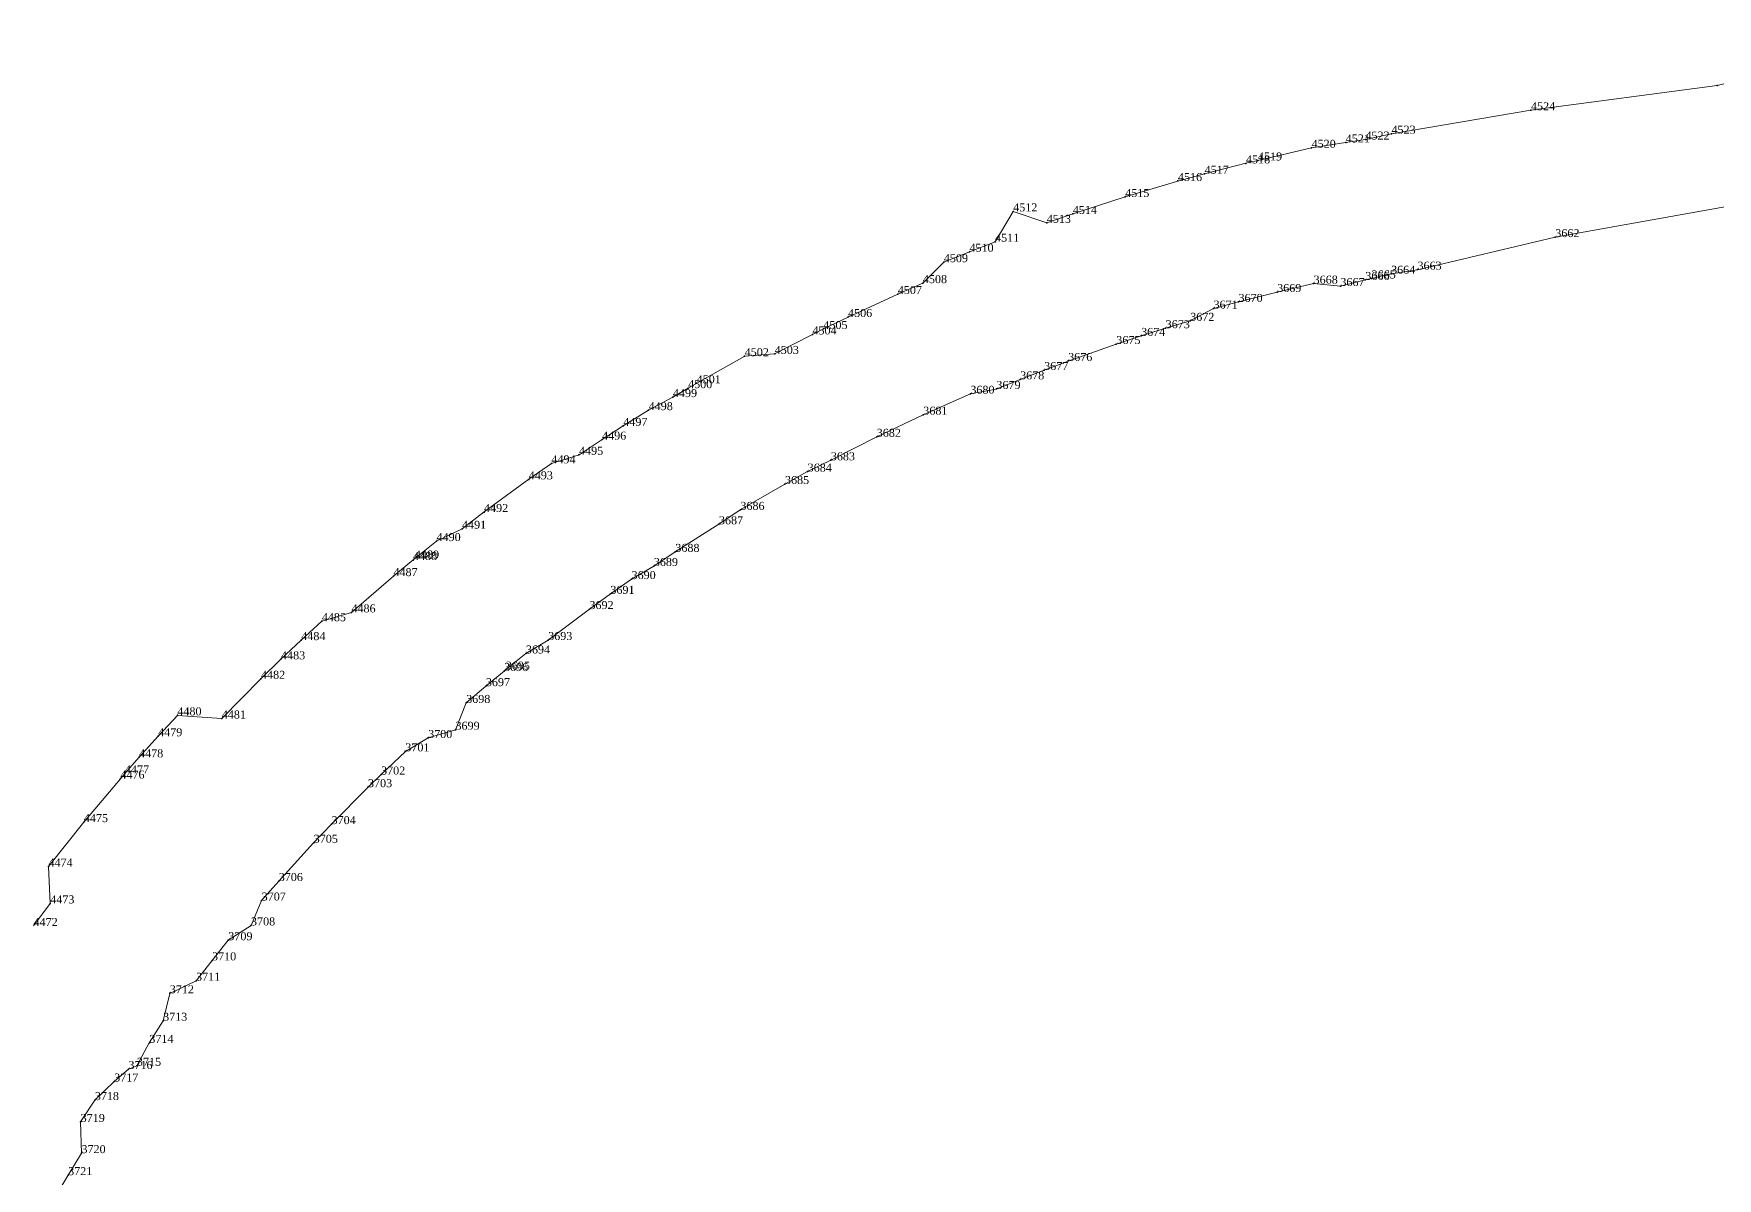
# Model space of a CAD drawing. Header units: metres. Extents: x 543554 to 549226, y 1840763 to 1844579.
# Drawn here: x 548576.5 to 548702.7, y 1841835.1 to 1841920.9 of the extents above; entities that cross this region are included whole.
import ezdxf

# ---------------------------------------------------------------- set-up
doc = ezdxf.new("R2010")
doc.units = ezdxf.units.M
doc.header["$MEASUREMENT"] = 0
for name, color, linetype, lineweight in [('Level 12', 7, 'Continuous', 0), ('Level 30', 7, 'Continuous', 0), ('Level 7', 7, 'Continuous', 0)]:
    doc.layers.add(name, color=color, linetype=linetype, lineweight=lineweight)
doc.styles.add('Style-Vntime', font='Vntime.shx')

# ---------------------------------------------------------------- blocks, each defined once
blk = doc.blocks.new('DDCT')
at = {"layer": 'Level 7', "color": 3, "linetype": 'Continuous', "lineweight": 30}
blk.add_point((0, 0), dxfattribs=at)
blk = doc.blocks.new('SHMIA_3661')
at = {"layer": 'Level 12', "color": 2, "linetype": 'Continuous', "lineweight": 0, "style": 'Style-Vntime'}
blk.add_text('3662', height=0.6, dxfattribs=at).set_placement((0, 0))
blk = doc.blocks.new('SHMIA_3662')
at = {"layer": 'Level 12', "color": 2, "linetype": 'Continuous', "lineweight": 0, "style": 'Style-Vntime'}
blk.add_text('3663', height=0.6, dxfattribs=at).set_placement((0, 0))
blk = doc.blocks.new('SHMIA_3663')
at = {"layer": 'Level 12', "color": 2, "linetype": 'Continuous', "lineweight": 0, "style": 'Style-Vntime'}
blk.add_text('3664', height=0.6, dxfattribs=at).set_placement((0, 0))
blk = doc.blocks.new('SHMIA_3664')
at = {"layer": 'Level 12', "color": 2, "linetype": 'Continuous', "lineweight": 0, "style": 'Style-Vntime'}
blk.add_text('3665', height=0.6, dxfattribs=at).set_placement((0, 0))
blk = doc.blocks.new('SHMIA_3665')
at = {"layer": 'Level 12', "color": 2, "linetype": 'Continuous', "lineweight": 0, "style": 'Style-Vntime'}
blk.add_text('3666', height=0.6, dxfattribs=at).set_placement((0, 0))
blk = doc.blocks.new('SHMIA_3666')
at = {"layer": 'Level 12', "color": 2, "linetype": 'Continuous', "lineweight": 0, "style": 'Style-Vntime'}
blk.add_text('3667', height=0.6, dxfattribs=at).set_placement((0, 0))
blk = doc.blocks.new('SHMIA_3667')
at = {"layer": 'Level 12', "color": 2, "linetype": 'Continuous', "lineweight": 0, "style": 'Style-Vntime'}
blk.add_text('3668', height=0.6, dxfattribs=at).set_placement((0, 0))
blk = doc.blocks.new('SHMIA_3668')
at = {"layer": 'Level 12', "color": 2, "linetype": 'Continuous', "lineweight": 0, "style": 'Style-Vntime'}
blk.add_text('3669', height=0.6, dxfattribs=at).set_placement((0, 0))
blk = doc.blocks.new('SHMIA_3669')
at = {"layer": 'Level 12', "color": 2, "linetype": 'Continuous', "lineweight": 0, "style": 'Style-Vntime'}
blk.add_text('3670', height=0.6, dxfattribs=at).set_placement((0, 0))
blk = doc.blocks.new('SHMIA_3670')
at = {"layer": 'Level 12', "color": 2, "linetype": 'Continuous', "lineweight": 0, "style": 'Style-Vntime'}
blk.add_text('3671', height=0.6, dxfattribs=at).set_placement((0, 0))
blk = doc.blocks.new('SHMIA_3671')
at = {"layer": 'Level 12', "color": 2, "linetype": 'Continuous', "lineweight": 0, "style": 'Style-Vntime'}
blk.add_text('3672', height=0.6, dxfattribs=at).set_placement((0, 0))
blk = doc.blocks.new('SHMIA_3672')
at = {"layer": 'Level 12', "color": 2, "linetype": 'Continuous', "lineweight": 0, "style": 'Style-Vntime'}
blk.add_text('3673', height=0.6, dxfattribs=at).set_placement((0, 0))
blk = doc.blocks.new('SHMIA_3673')
at = {"layer": 'Level 12', "color": 2, "linetype": 'Continuous', "lineweight": 0, "style": 'Style-Vntime'}
blk.add_text('3674', height=0.6, dxfattribs=at).set_placement((0, 0))
blk = doc.blocks.new('SHMIA_3674')
at = {"layer": 'Level 12', "color": 2, "linetype": 'Continuous', "lineweight": 0, "style": 'Style-Vntime'}
blk.add_text('3675', height=0.6, dxfattribs=at).set_placement((0, 0))
blk = doc.blocks.new('SHMIA_3675')
at = {"layer": 'Level 12', "color": 2, "linetype": 'Continuous', "lineweight": 0, "style": 'Style-Vntime'}
blk.add_text('3676', height=0.6, dxfattribs=at).set_placement((0, 0))
blk = doc.blocks.new('SHMIA_3676')
at = {"layer": 'Level 12', "color": 2, "linetype": 'Continuous', "lineweight": 0, "style": 'Style-Vntime'}
blk.add_text('3677', height=0.6, dxfattribs=at).set_placement((0, 0))
blk = doc.blocks.new('SHMIA_3677')
at = {"layer": 'Level 12', "color": 2, "linetype": 'Continuous', "lineweight": 0, "style": 'Style-Vntime'}
blk.add_text('3678', height=0.6, dxfattribs=at).set_placement((0, 0))
blk = doc.blocks.new('SHMIA_3678')
at = {"layer": 'Level 12', "color": 2, "linetype": 'Continuous', "lineweight": 0, "style": 'Style-Vntime'}
blk.add_text('3679', height=0.6, dxfattribs=at).set_placement((0, 0))
blk = doc.blocks.new('SHMIA_3679')
at = {"layer": 'Level 12', "color": 2, "linetype": 'Continuous', "lineweight": 0, "style": 'Style-Vntime'}
blk.add_text('3680', height=0.6, dxfattribs=at).set_placement((0, 0))
blk = doc.blocks.new('SHMIA_3680')
at = {"layer": 'Level 12', "color": 2, "linetype": 'Continuous', "lineweight": 0, "style": 'Style-Vntime'}
blk.add_text('3681', height=0.6, dxfattribs=at).set_placement((0, 0))
blk = doc.blocks.new('SHMIA_3681')
at = {"layer": 'Level 12', "color": 2, "linetype": 'Continuous', "lineweight": 0, "style": 'Style-Vntime'}
blk.add_text('3682', height=0.6, dxfattribs=at).set_placement((0, 0))
blk = doc.blocks.new('SHMIA_3682')
at = {"layer": 'Level 12', "color": 2, "linetype": 'Continuous', "lineweight": 0, "style": 'Style-Vntime'}
blk.add_text('3683', height=0.6, dxfattribs=at).set_placement((0, 0))
blk = doc.blocks.new('SHMIA_3683')
at = {"layer": 'Level 12', "color": 2, "linetype": 'Continuous', "lineweight": 0, "style": 'Style-Vntime'}
blk.add_text('3684', height=0.6, dxfattribs=at).set_placement((0, 0))
blk = doc.blocks.new('SHMIA_3684')
at = {"layer": 'Level 12', "color": 2, "linetype": 'Continuous', "lineweight": 0, "style": 'Style-Vntime'}
blk.add_text('3685', height=0.6, dxfattribs=at).set_placement((0, 0))
blk = doc.blocks.new('SHMIA_3685')
at = {"layer": 'Level 12', "color": 2, "linetype": 'Continuous', "lineweight": 0, "style": 'Style-Vntime'}
blk.add_text('3686', height=0.6, dxfattribs=at).set_placement((0, 0))
blk = doc.blocks.new('SHMIA_3686')
at = {"layer": 'Level 12', "color": 2, "linetype": 'Continuous', "lineweight": 0, "style": 'Style-Vntime'}
blk.add_text('3687', height=0.6, dxfattribs=at).set_placement((0, 0))
blk = doc.blocks.new('SHMIA_3687')
at = {"layer": 'Level 12', "color": 2, "linetype": 'Continuous', "lineweight": 0, "style": 'Style-Vntime'}
blk.add_text('3688', height=0.6, dxfattribs=at).set_placement((0, 0))
blk = doc.blocks.new('SHMIA_3688')
at = {"layer": 'Level 12', "color": 2, "linetype": 'Continuous', "lineweight": 0, "style": 'Style-Vntime'}
blk.add_text('3689', height=0.6, dxfattribs=at).set_placement((0, 0))
blk = doc.blocks.new('SHMIA_3689')
at = {"layer": 'Level 12', "color": 2, "linetype": 'Continuous', "lineweight": 0, "style": 'Style-Vntime'}
blk.add_text('3690', height=0.6, dxfattribs=at).set_placement((0, 0))
blk = doc.blocks.new('SHMIA_3690')
at = {"layer": 'Level 12', "color": 2, "linetype": 'Continuous', "lineweight": 0, "style": 'Style-Vntime'}
blk.add_text('3691', height=0.6, dxfattribs=at).set_placement((0, 0))
blk = doc.blocks.new('SHMIA_3691')
at = {"layer": 'Level 12', "color": 2, "linetype": 'Continuous', "lineweight": 0, "style": 'Style-Vntime'}
blk.add_text('3692', height=0.6, dxfattribs=at).set_placement((0, 0))
blk = doc.blocks.new('SHMIA_3692')
at = {"layer": 'Level 12', "color": 2, "linetype": 'Continuous', "lineweight": 0, "style": 'Style-Vntime'}
blk.add_text('3693', height=0.6, dxfattribs=at).set_placement((0, 0))
blk = doc.blocks.new('SHMIA_3693')
at = {"layer": 'Level 12', "color": 2, "linetype": 'Continuous', "lineweight": 0, "style": 'Style-Vntime'}
blk.add_text('3694', height=0.6, dxfattribs=at).set_placement((0, 0))
blk = doc.blocks.new('SHMIA_3694')
at = {"layer": 'Level 12', "color": 2, "linetype": 'Continuous', "lineweight": 0, "style": 'Style-Vntime'}
blk.add_text('3695', height=0.6, dxfattribs=at).set_placement((0, 0))
blk = doc.blocks.new('SHMIA_3695')
at = {"layer": 'Level 12', "color": 2, "linetype": 'Continuous', "lineweight": 0, "style": 'Style-Vntime'}
blk.add_text('3696', height=0.6, dxfattribs=at).set_placement((0, 0))
blk = doc.blocks.new('SHMIA_3696')
at = {"layer": 'Level 12', "color": 2, "linetype": 'Continuous', "lineweight": 0, "style": 'Style-Vntime'}
blk.add_text('3697', height=0.6, dxfattribs=at).set_placement((0, 0))
blk = doc.blocks.new('SHMIA_3697')
at = {"layer": 'Level 12', "color": 2, "linetype": 'Continuous', "lineweight": 0, "style": 'Style-Vntime'}
blk.add_text('3698', height=0.6, dxfattribs=at).set_placement((0, 0))
blk = doc.blocks.new('SHMIA_3698')
at = {"layer": 'Level 12', "color": 2, "linetype": 'Continuous', "lineweight": 0, "style": 'Style-Vntime'}
blk.add_text('3699', height=0.6, dxfattribs=at).set_placement((0, 0))
blk = doc.blocks.new('SHMIA_3699')
at = {"layer": 'Level 12', "color": 2, "linetype": 'Continuous', "lineweight": 0, "style": 'Style-Vntime'}
blk.add_text('3700', height=0.6, dxfattribs=at).set_placement((0, 0))
blk = doc.blocks.new('SHMIA_3700')
at = {"layer": 'Level 12', "color": 2, "linetype": 'Continuous', "lineweight": 0, "style": 'Style-Vntime'}
blk.add_text('3701', height=0.6, dxfattribs=at).set_placement((0, 0))
blk = doc.blocks.new('SHMIA_3701')
at = {"layer": 'Level 12', "color": 2, "linetype": 'Continuous', "lineweight": 0, "style": 'Style-Vntime'}
blk.add_text('3702', height=0.6, dxfattribs=at).set_placement((0, 0))
blk = doc.blocks.new('SHMIA_3702')
at = {"layer": 'Level 12', "color": 2, "linetype": 'Continuous', "lineweight": 0, "style": 'Style-Vntime'}
blk.add_text('3703', height=0.6, dxfattribs=at).set_placement((0, 0))
blk = doc.blocks.new('SHMIA_3703')
at = {"layer": 'Level 12', "color": 2, "linetype": 'Continuous', "lineweight": 0, "style": 'Style-Vntime'}
blk.add_text('3704', height=0.6, dxfattribs=at).set_placement((0, 0))
blk = doc.blocks.new('SHMIA_3704')
at = {"layer": 'Level 12', "color": 2, "linetype": 'Continuous', "lineweight": 0, "style": 'Style-Vntime'}
blk.add_text('3705', height=0.6, dxfattribs=at).set_placement((0, 0))
blk = doc.blocks.new('SHMIA_3705')
at = {"layer": 'Level 12', "color": 2, "linetype": 'Continuous', "lineweight": 0, "style": 'Style-Vntime'}
blk.add_text('3706', height=0.6, dxfattribs=at).set_placement((0, 0))
blk = doc.blocks.new('SHMIA_3706')
at = {"layer": 'Level 12', "color": 2, "linetype": 'Continuous', "lineweight": 0, "style": 'Style-Vntime'}
blk.add_text('3707', height=0.6, dxfattribs=at).set_placement((0, 0))
blk = doc.blocks.new('SHMIA_3707')
at = {"layer": 'Level 12', "color": 2, "linetype": 'Continuous', "lineweight": 0, "style": 'Style-Vntime'}
blk.add_text('3708', height=0.6, dxfattribs=at).set_placement((0, 0))
blk = doc.blocks.new('SHMIA_3708')
at = {"layer": 'Level 12', "color": 2, "linetype": 'Continuous', "lineweight": 0, "style": 'Style-Vntime'}
blk.add_text('3709', height=0.6, dxfattribs=at).set_placement((0, 0))
blk = doc.blocks.new('SHMIA_3709')
at = {"layer": 'Level 12', "color": 2, "linetype": 'Continuous', "lineweight": 0, "style": 'Style-Vntime'}
blk.add_text('3710', height=0.6, dxfattribs=at).set_placement((0, 0))
blk = doc.blocks.new('SHMIA_3710')
at = {"layer": 'Level 12', "color": 2, "linetype": 'Continuous', "lineweight": 0, "style": 'Style-Vntime'}
blk.add_text('3711', height=0.6, dxfattribs=at).set_placement((0, 0))
blk = doc.blocks.new('SHMIA_3711')
at = {"layer": 'Level 12', "color": 2, "linetype": 'Continuous', "lineweight": 0, "style": 'Style-Vntime'}
blk.add_text('3712', height=0.6, dxfattribs=at).set_placement((0, 0))
blk = doc.blocks.new('SHMIA_3712')
at = {"layer": 'Level 12', "color": 2, "linetype": 'Continuous', "lineweight": 0, "style": 'Style-Vntime'}
blk.add_text('3713', height=0.6, dxfattribs=at).set_placement((0, 0))
blk = doc.blocks.new('SHMIA_3713')
at = {"layer": 'Level 12', "color": 2, "linetype": 'Continuous', "lineweight": 0, "style": 'Style-Vntime'}
blk.add_text('3714', height=0.6, dxfattribs=at).set_placement((0, 0))
blk = doc.blocks.new('SHMIA_3714')
at = {"layer": 'Level 12', "color": 2, "linetype": 'Continuous', "lineweight": 0, "style": 'Style-Vntime'}
blk.add_text('3715', height=0.6, dxfattribs=at).set_placement((0, 0))
blk = doc.blocks.new('SHMIA_3715')
at = {"layer": 'Level 12', "color": 2, "linetype": 'Continuous', "lineweight": 0, "style": 'Style-Vntime'}
blk.add_text('3716', height=0.6, dxfattribs=at).set_placement((0, 0))
blk = doc.blocks.new('SHMIA_3716')
at = {"layer": 'Level 12', "color": 2, "linetype": 'Continuous', "lineweight": 0, "style": 'Style-Vntime'}
blk.add_text('3717', height=0.6, dxfattribs=at).set_placement((0, 0))
blk = doc.blocks.new('SHMIA_3717')
at = {"layer": 'Level 12', "color": 2, "linetype": 'Continuous', "lineweight": 0, "style": 'Style-Vntime'}
blk.add_text('3718', height=0.6, dxfattribs=at).set_placement((0, 0))
blk = doc.blocks.new('SHMIA_3718')
at = {"layer": 'Level 12', "color": 2, "linetype": 'Continuous', "lineweight": 0, "style": 'Style-Vntime'}
blk.add_text('3719', height=0.6, dxfattribs=at).set_placement((0, 0))
blk = doc.blocks.new('SHMIA_3719')
at = {"layer": 'Level 12', "color": 2, "linetype": 'Continuous', "lineweight": 0, "style": 'Style-Vntime'}
blk.add_text('3720', height=0.6, dxfattribs=at).set_placement((0, 0))
blk = doc.blocks.new('SHMIA_3720')
at = {"layer": 'Level 12', "color": 2, "linetype": 'Continuous', "lineweight": 0, "style": 'Style-Vntime'}
blk.add_text('3721', height=0.6, dxfattribs=at).set_placement((0, 0))
blk = doc.blocks.new('SHMIA_4471')
at = {"layer": 'Level 12', "color": 2, "linetype": 'Continuous', "lineweight": 0, "style": 'Style-Vntime'}
blk.add_text('4472', height=0.6, dxfattribs=at).set_placement((0, 0))
blk = doc.blocks.new('SHMIA_4472')
at = {"layer": 'Level 12', "color": 2, "linetype": 'Continuous', "lineweight": 0, "style": 'Style-Vntime'}
blk.add_text('4473', height=0.6, dxfattribs=at).set_placement((0, 0))
blk = doc.blocks.new('SHMIA_4473')
at = {"layer": 'Level 12', "color": 2, "linetype": 'Continuous', "lineweight": 0, "style": 'Style-Vntime'}
blk.add_text('4474', height=0.6, dxfattribs=at).set_placement((0, 0))
blk = doc.blocks.new('SHMIA_4474')
at = {"layer": 'Level 12', "color": 2, "linetype": 'Continuous', "lineweight": 0, "style": 'Style-Vntime'}
blk.add_text('4475', height=0.6, dxfattribs=at).set_placement((0, 0))
blk = doc.blocks.new('SHMIA_4475')
at = {"layer": 'Level 12', "color": 2, "linetype": 'Continuous', "lineweight": 0, "style": 'Style-Vntime'}
blk.add_text('4476', height=0.6, dxfattribs=at).set_placement((0, 0))
blk = doc.blocks.new('SHMIA_4476')
at = {"layer": 'Level 12', "color": 2, "linetype": 'Continuous', "lineweight": 0, "style": 'Style-Vntime'}
blk.add_text('4477', height=0.6, dxfattribs=at).set_placement((0, 0))
blk = doc.blocks.new('SHMIA_4477')
at = {"layer": 'Level 12', "color": 2, "linetype": 'Continuous', "lineweight": 0, "style": 'Style-Vntime'}
blk.add_text('4478', height=0.6, dxfattribs=at).set_placement((0, 0))
blk = doc.blocks.new('SHMIA_4478')
at = {"layer": 'Level 12', "color": 2, "linetype": 'Continuous', "lineweight": 0, "style": 'Style-Vntime'}
blk.add_text('4479', height=0.6, dxfattribs=at).set_placement((0, 0))
blk = doc.blocks.new('SHMIA_4479')
at = {"layer": 'Level 12', "color": 2, "linetype": 'Continuous', "lineweight": 0, "style": 'Style-Vntime'}
blk.add_text('4480', height=0.6, dxfattribs=at).set_placement((0, 0))
blk = doc.blocks.new('SHMIA_4480')
at = {"layer": 'Level 12', "color": 2, "linetype": 'Continuous', "lineweight": 0, "style": 'Style-Vntime'}
blk.add_text('4481', height=0.6, dxfattribs=at).set_placement((0, 0))
blk = doc.blocks.new('SHMIA_4481')
at = {"layer": 'Level 12', "color": 2, "linetype": 'Continuous', "lineweight": 0, "style": 'Style-Vntime'}
blk.add_text('4482', height=0.6, dxfattribs=at).set_placement((0, 0))
blk = doc.blocks.new('SHMIA_4482')
at = {"layer": 'Level 12', "color": 2, "linetype": 'Continuous', "lineweight": 0, "style": 'Style-Vntime'}
blk.add_text('4483', height=0.6, dxfattribs=at).set_placement((0, 0))
blk = doc.blocks.new('SHMIA_4483')
at = {"layer": 'Level 12', "color": 2, "linetype": 'Continuous', "lineweight": 0, "style": 'Style-Vntime'}
blk.add_text('4484', height=0.6, dxfattribs=at).set_placement((0, 0))
blk = doc.blocks.new('SHMIA_4484')
at = {"layer": 'Level 12', "color": 2, "linetype": 'Continuous', "lineweight": 0, "style": 'Style-Vntime'}
blk.add_text('4485', height=0.6, dxfattribs=at).set_placement((0, 0))
blk = doc.blocks.new('SHMIA_4485')
at = {"layer": 'Level 12', "color": 2, "linetype": 'Continuous', "lineweight": 0, "style": 'Style-Vntime'}
blk.add_text('4486', height=0.6, dxfattribs=at).set_placement((0, 0))
blk = doc.blocks.new('SHMIA_4486')
at = {"layer": 'Level 12', "color": 2, "linetype": 'Continuous', "lineweight": 0, "style": 'Style-Vntime'}
blk.add_text('4487', height=0.6, dxfattribs=at).set_placement((0, 0))
blk = doc.blocks.new('SHMIA_4487')
at = {"layer": 'Level 12', "color": 2, "linetype": 'Continuous', "lineweight": 0, "style": 'Style-Vntime'}
blk.add_text('4488', height=0.6, dxfattribs=at).set_placement((0, 0))
blk = doc.blocks.new('SHMIA_4488')
at = {"layer": 'Level 12', "color": 2, "linetype": 'Continuous', "lineweight": 0, "style": 'Style-Vntime'}
blk.add_text('4489', height=0.6, dxfattribs=at).set_placement((0, 0))
blk = doc.blocks.new('SHMIA_4489')
at = {"layer": 'Level 12', "color": 2, "linetype": 'Continuous', "lineweight": 0, "style": 'Style-Vntime'}
blk.add_text('4490', height=0.6, dxfattribs=at).set_placement((0, 0))
blk = doc.blocks.new('SHMIA_4490')
at = {"layer": 'Level 12', "color": 2, "linetype": 'Continuous', "lineweight": 0, "style": 'Style-Vntime'}
blk.add_text('4491', height=0.6, dxfattribs=at).set_placement((0, 0))
blk = doc.blocks.new('SHMIA_4491')
at = {"layer": 'Level 12', "color": 2, "linetype": 'Continuous', "lineweight": 0, "style": 'Style-Vntime'}
blk.add_text('4492', height=0.6, dxfattribs=at).set_placement((0, 0))
blk = doc.blocks.new('SHMIA_4492')
at = {"layer": 'Level 12', "color": 2, "linetype": 'Continuous', "lineweight": 0, "style": 'Style-Vntime'}
blk.add_text('4493', height=0.6, dxfattribs=at).set_placement((0, 0))
blk = doc.blocks.new('SHMIA_4493')
at = {"layer": 'Level 12', "color": 2, "linetype": 'Continuous', "lineweight": 0, "style": 'Style-Vntime'}
blk.add_text('4494', height=0.6, dxfattribs=at).set_placement((0, 0))
blk = doc.blocks.new('SHMIA_4494')
at = {"layer": 'Level 12', "color": 2, "linetype": 'Continuous', "lineweight": 0, "style": 'Style-Vntime'}
blk.add_text('4495', height=0.6, dxfattribs=at).set_placement((0, 0))
blk = doc.blocks.new('SHMIA_4495')
at = {"layer": 'Level 12', "color": 2, "linetype": 'Continuous', "lineweight": 0, "style": 'Style-Vntime'}
blk.add_text('4496', height=0.6, dxfattribs=at).set_placement((0, 0))
blk = doc.blocks.new('SHMIA_4496')
at = {"layer": 'Level 12', "color": 2, "linetype": 'Continuous', "lineweight": 0, "style": 'Style-Vntime'}
blk.add_text('4497', height=0.6, dxfattribs=at).set_placement((0, 0))
blk = doc.blocks.new('SHMIA_4497')
at = {"layer": 'Level 12', "color": 2, "linetype": 'Continuous', "lineweight": 0, "style": 'Style-Vntime'}
blk.add_text('4498', height=0.6, dxfattribs=at).set_placement((0, 0))
blk = doc.blocks.new('SHMIA_4498')
at = {"layer": 'Level 12', "color": 2, "linetype": 'Continuous', "lineweight": 0, "style": 'Style-Vntime'}
blk.add_text('4499', height=0.6, dxfattribs=at).set_placement((0, 0))
blk = doc.blocks.new('SHMIA_4499')
at = {"layer": 'Level 12', "color": 2, "linetype": 'Continuous', "lineweight": 0, "style": 'Style-Vntime'}
blk.add_text('4500', height=0.6, dxfattribs=at).set_placement((0, 0))
blk = doc.blocks.new('SHMIA_4500')
at = {"layer": 'Level 12', "color": 2, "linetype": 'Continuous', "lineweight": 0, "style": 'Style-Vntime'}
blk.add_text('4501', height=0.6, dxfattribs=at).set_placement((0, 0))
blk = doc.blocks.new('SHMIA_4501')
at = {"layer": 'Level 12', "color": 2, "linetype": 'Continuous', "lineweight": 0, "style": 'Style-Vntime'}
blk.add_text('4502', height=0.6, dxfattribs=at).set_placement((0, 0))
blk = doc.blocks.new('SHMIA_4502')
at = {"layer": 'Level 12', "color": 2, "linetype": 'Continuous', "lineweight": 0, "style": 'Style-Vntime'}
blk.add_text('4503', height=0.6, dxfattribs=at).set_placement((0, 0))
blk = doc.blocks.new('SHMIA_4503')
at = {"layer": 'Level 12', "color": 2, "linetype": 'Continuous', "lineweight": 0, "style": 'Style-Vntime'}
blk.add_text('4504', height=0.6, dxfattribs=at).set_placement((0, 0))
blk = doc.blocks.new('SHMIA_4504')
at = {"layer": 'Level 12', "color": 2, "linetype": 'Continuous', "lineweight": 0, "style": 'Style-Vntime'}
blk.add_text('4505', height=0.6, dxfattribs=at).set_placement((0, 0))
blk = doc.blocks.new('SHMIA_4505')
at = {"layer": 'Level 12', "color": 2, "linetype": 'Continuous', "lineweight": 0, "style": 'Style-Vntime'}
blk.add_text('4506', height=0.6, dxfattribs=at).set_placement((0, 0))
blk = doc.blocks.new('SHMIA_4506')
at = {"layer": 'Level 12', "color": 2, "linetype": 'Continuous', "lineweight": 0, "style": 'Style-Vntime'}
blk.add_text('4507', height=0.6, dxfattribs=at).set_placement((0, 0))
blk = doc.blocks.new('SHMIA_4507')
at = {"layer": 'Level 12', "color": 2, "linetype": 'Continuous', "lineweight": 0, "style": 'Style-Vntime'}
blk.add_text('4508', height=0.6, dxfattribs=at).set_placement((0, 0))
blk = doc.blocks.new('SHMIA_4508')
at = {"layer": 'Level 12', "color": 2, "linetype": 'Continuous', "lineweight": 0, "style": 'Style-Vntime'}
blk.add_text('4509', height=0.6, dxfattribs=at).set_placement((0, 0))
blk = doc.blocks.new('SHMIA_4509')
at = {"layer": 'Level 12', "color": 2, "linetype": 'Continuous', "lineweight": 0, "style": 'Style-Vntime'}
blk.add_text('4510', height=0.6, dxfattribs=at).set_placement((0, 0))
blk = doc.blocks.new('SHMIA_4510')
at = {"layer": 'Level 12', "color": 2, "linetype": 'Continuous', "lineweight": 0, "style": 'Style-Vntime'}
blk.add_text('4511', height=0.6, dxfattribs=at).set_placement((0, 0))
blk = doc.blocks.new('SHMIA_4511')
at = {"layer": 'Level 12', "color": 2, "linetype": 'Continuous', "lineweight": 0, "style": 'Style-Vntime'}
blk.add_text('4512', height=0.6, dxfattribs=at).set_placement((0, 0))
blk = doc.blocks.new('SHMIA_4512')
at = {"layer": 'Level 12', "color": 2, "linetype": 'Continuous', "lineweight": 0, "style": 'Style-Vntime'}
blk.add_text('4513', height=0.6, dxfattribs=at).set_placement((0, 0))
blk = doc.blocks.new('SHMIA_4513')
at = {"layer": 'Level 12', "color": 2, "linetype": 'Continuous', "lineweight": 0, "style": 'Style-Vntime'}
blk.add_text('4514', height=0.6, dxfattribs=at).set_placement((0, 0))
blk = doc.blocks.new('SHMIA_4514')
at = {"layer": 'Level 12', "color": 2, "linetype": 'Continuous', "lineweight": 0, "style": 'Style-Vntime'}
blk.add_text('4515', height=0.6, dxfattribs=at).set_placement((0, 0))
blk = doc.blocks.new('SHMIA_4515')
at = {"layer": 'Level 12', "color": 2, "linetype": 'Continuous', "lineweight": 0, "style": 'Style-Vntime'}
blk.add_text('4516', height=0.6, dxfattribs=at).set_placement((0, 0))
blk = doc.blocks.new('SHMIA_4516')
at = {"layer": 'Level 12', "color": 2, "linetype": 'Continuous', "lineweight": 0, "style": 'Style-Vntime'}
blk.add_text('4517', height=0.6, dxfattribs=at).set_placement((0, 0))
blk = doc.blocks.new('SHMIA_4517')
at = {"layer": 'Level 12', "color": 2, "linetype": 'Continuous', "lineweight": 0, "style": 'Style-Vntime'}
blk.add_text('4518', height=0.6, dxfattribs=at).set_placement((0, 0))
blk = doc.blocks.new('SHMIA_4518')
at = {"layer": 'Level 12', "color": 2, "linetype": 'Continuous', "lineweight": 0, "style": 'Style-Vntime'}
blk.add_text('4519', height=0.6, dxfattribs=at).set_placement((0, 0))
blk = doc.blocks.new('SHMIA_4519')
at = {"layer": 'Level 12', "color": 2, "linetype": 'Continuous', "lineweight": 0, "style": 'Style-Vntime'}
blk.add_text('4520', height=0.6, dxfattribs=at).set_placement((0, 0))
blk = doc.blocks.new('SHMIA_4520')
at = {"layer": 'Level 12', "color": 2, "linetype": 'Continuous', "lineweight": 0, "style": 'Style-Vntime'}
blk.add_text('4521', height=0.6, dxfattribs=at).set_placement((0, 0))
blk = doc.blocks.new('SHMIA_4521')
at = {"layer": 'Level 12', "color": 2, "linetype": 'Continuous', "lineweight": 0, "style": 'Style-Vntime'}
blk.add_text('4522', height=0.6, dxfattribs=at).set_placement((0, 0))
blk = doc.blocks.new('SHMIA_4522')
at = {"layer": 'Level 12', "color": 2, "linetype": 'Continuous', "lineweight": 0, "style": 'Style-Vntime'}
blk.add_text('4523', height=0.6, dxfattribs=at).set_placement((0, 0))
blk = doc.blocks.new('SHMIA_4523')
at = {"layer": 'Level 12', "color": 2, "linetype": 'Continuous', "lineweight": 0, "style": 'Style-Vntime'}
blk.add_text('4524', height=0.6, dxfattribs=at).set_placement((0, 0))

msp = doc.modelspace()

# ---------------------------------------------------------------- linework, layer by layer
at = {"layer": 'Level 30', "color": 2, "linetype": 'Continuous', "lineweight": 0, "flags": 128}
for points in [[(548576.4482, 1841854.0007), (548577.7038, 1841855.6908), (548577.5706, 1841858.4569), (548580.2226, 1841861.7887), (548582.9625, 1841865.0487), (548583.3045, 1841865.4434), (548584.3648, 1841866.6509), (548585.7884, 1841868.2344), (548587.2329, 1841869.7987), (548590.5553, 1841869.5586), (548593.4987, 1841872.5403), (548594.9999, 1841874.0014), (548596.5205, 1841875.4424), (548598.0602, 1841876.863), (548600.281, 1841877.5157), (548603.4331, 1841880.2353), (548604.9008, 1841881.4526), (548605.0361, 1841881.5633), (548606.6566, 1841882.8698), (548608.5739, 1841883.7934), (548610.2238, 1841885.0525), (548613.5734, 1841887.5043), (548615.2724, 1841888.6964), (548617.3421, 1841889.3377), (548619.0652, 1841890.4794), (548620.6569, 1841891.5051), (548622.5563, 1841892.6935), (548624.3826, 1841893.6668), (548625.5216, 1841894.3407), (548626.1628, 1841894.7143), (548629.7643, 1841896.7376), (548632.0059, 1841896.9146), (548634.8384, 1841898.3707), (548635.664, 1841898.7813), (548637.5114, 1841899.6779), (548641.2412, 1841901.3969), (548643.123, 1841902.2189), (548644.6947, 1841903.7923), (548646.608, 1841904.5681), (548648.5316, 1841905.3182), (548649.8941, 1841907.5978), (548652.4079, 1841906.7413), (548654.3599, 1841907.414), (548658.29, 1841908.681), (548662.2429, 1841909.877), (548664.2359, 1841910.4183), (548667.3395, 1841911.2048), (548668.2425, 1841911.4209), (548672.2635, 1841912.3694), (548674.816, 1841912.7692), (548676.3015, 1841912.9872), (548678.254, 1841913.4252), (548688.7091, 1841915.1941), (548702.6662, 1841917.0432), (548717.9668, 1841920.932)], [(548704.3645, 1841908.1419), (548690.5261, 1841905.6706), (548680.1996, 1841903.2272), (548678.223, 1841902.9156), (548676.7616, 1841902.5713), (548676.2929, 1841902.4592), (548674.4225, 1841901.9955), (548672.4093, 1841902.1834), (548669.6803, 1841901.5496), (548666.7757, 1841900.8136), (548664.9106, 1841900.307), (548663.1644, 1841899.3938), (548661.3185, 1841898.8392), (548659.4802, 1841898.2601), (548657.6184, 1841897.6459), (548654.0138, 1841896.3764), (548652.209, 1841895.7001), (548650.4133, 1841894.9998), (548648.6272, 1841894.2756), (548646.6821, 1841893.9211), (548643.1497, 1841892.3498), (548639.6604, 1841890.685), (548636.2168, 1841888.9277), (548634.475, 1841888.0844), (548632.7824, 1841887.1484), (548629.4355, 1841885.2089), (548627.8264, 1841884.1335), (548624.5616, 1841882.063), (548622.9503, 1841880.9953), (548621.2767, 1841880.0169), (548619.6929, 1841878.9055), (548618.1241, 1841877.7732), (548615.0324, 1841875.4462), (548613.3593, 1841874.4417), (548611.8505, 1841873.2253), (548611.7246, 1841873.1223), (548610.3581, 1841871.9889), (548608.8823, 1841870.7327), (548608.0771, 1841868.7194), (548606.0337, 1841868.1046), (548604.3248, 1841867.0962), (548602.4991, 1841865.3592), (548601.5227, 1841864.4052), (548598.7933, 1841861.6404), (548597.4466, 1841860.2402), (548594.8297, 1841857.3682), (548593.5502, 1841855.9062), (548592.7549, 1841854.037), (548591.0503, 1841852.9319), (548589.8303, 1841851.4199), (548588.6306, 1841849.8919), (548586.6588, 1841848.945), (548586.1602, 1841846.8856), (548585.1296, 1841845.2318), (548584.2015, 1841843.511), (548583.5575, 1841843.265), (548582.4853, 1841842.3274), (548581.039, 1841840.9431), (548579.9798, 1841839.2987), (548580.0426, 1841836.9625), (548579.0366, 1841835.3052), (548578.0526, 1841833.6347)]]:
    msp.add_lwpolyline(points, dxfattribs=at)

# ---------------------------------------------------------------- block references
at = {"layer": 'Level 12', "color": 2, "linetype": 'Continuous', "lineweight": 0}
for name, p in [('SHMIA_4523', (548688.71, 1841915.19)), ('SHMIA_4520', (548674.82, 1841912.77)), ('SHMIA_4521', (548676.3, 1841912.99)), ('SHMIA_4522', (548678.25, 1841913.43)), ('SHMIA_4519', (548672.26, 1841912.37)), ('SHMIA_4516', (548664.24, 1841910.42)), ('SHMIA_4517', (548667.34, 1841911.2)), ('SHMIA_4518', (548668.24, 1841911.42)), ('SHMIA_4515', (548662.24, 1841909.88)), ('SHMIA_4514', (548658.29, 1841908.68)), ('SHMIA_4511', (548649.89, 1841907.6)), ('SHMIA_4512', (548652.41, 1841906.74)), ('SHMIA_4513', (548654.36, 1841907.41)), ('SHMIA_4510', (548648.53, 1841905.32)), ('SHMIA_3661', (548690.53, 1841905.67)), ('SHMIA_4509', (548646.61, 1841904.57)), ('SHMIA_4508', (548644.69, 1841903.79)), ('SHMIA_3663', (548678.22, 1841902.92)), ('SHMIA_3662', (548680.2, 1841903.23)), ('SHMIA_4506', (548641.24, 1841901.4)), ('SHMIA_4507', (548643.12, 1841902.22)), ('SHMIA_3668', (548669.68, 1841901.55)), ('SHMIA_3667', (548672.41, 1841902.18)), ('SHMIA_3666', (548674.42, 1841902)), ('SHMIA_3665', (548676.29, 1841902.46)), ('SHMIA_3664', (548676.76, 1841902.57)), ('SHMIA_3670', (548664.91, 1841900.31)), ('SHMIA_3669', (548666.78, 1841900.81)), ('SHMIA_4505', (548637.51, 1841899.68)), ('SHMIA_3672', (548661.32, 1841898.84)), ('SHMIA_3671', (548663.16, 1841899.39)), ('SHMIA_4503', (548634.84, 1841898.37)), ('SHMIA_4504', (548635.66, 1841898.78)), ('SHMIA_3674', (548657.62, 1841897.65)), ('SHMIA_3673', (548659.48, 1841898.26)), ('SHMIA_4501', (548629.76, 1841896.74)), ('SHMIA_4502', (548632.01, 1841896.91)), ('SHMIA_3675', (548654.01, 1841896.38)), ('SHMIA_3676', (548652.21, 1841895.7)), ('SHMIA_4499', (548625.52, 1841894.34)), ('SHMIA_4500', (548626.16, 1841894.71)), ('SHMIA_3679', (548646.68, 1841893.92)), ('SHMIA_3678', (548648.63, 1841894.28)), ('SHMIA_3677', (548650.41, 1841895)), ('SHMIA_4497', (548622.56, 1841892.69)), ('SHMIA_4498', (548624.38, 1841893.67)), ('SHMIA_4496', (548620.66, 1841891.51)), ('SHMIA_3680', (548643.15, 1841892.35)), ('SHMIA_4495', (548619.07, 1841890.48)), ('SHMIA_3681', (548639.66, 1841890.69)), ('SHMIA_4494', (548617.34, 1841889.34)), ('SHMIA_3682', (548636.22, 1841888.93)), ('SHMIA_4492', (548613.57, 1841887.5)), ('SHMIA_4493', (548615.27, 1841888.7)), ('SHMIA_3683', (548634.48, 1841888.08)), ('SHMIA_3684', (548632.78, 1841887.15)), ('SHMIA_4491', (548610.22, 1841885.05)), ('SHMIA_3685', (548629.44, 1841885.21)), ('SHMIA_4490', (548608.57, 1841883.79)), ('SHMIA_3686', (548627.83, 1841884.13)), ('SHMIA_4489', (548606.66, 1841882.87)), ('SHMIA_4487', (548604.9, 1841881.45)), ('SHMIA_4488', (548605.04, 1841881.56)), ('SHMIA_3687', (548624.56, 1841882.06)), ('SHMIA_4486', (548603.43, 1841880.24)), ('SHMIA_3689', (548621.28, 1841880.02)), ('SHMIA_3688', (548622.95, 1841881)), ('SHMIA_3690', (548619.69, 1841878.91)), ('SHMIA_4485', (548600.28, 1841877.52)), ('SHMIA_3691', (548618.12, 1841877.77)), ('SHMIA_4484', (548598.06, 1841876.86)), ('SHMIA_4483', (548596.52, 1841875.44)), ('SHMIA_3692', (548615.03, 1841875.45)), ('SHMIA_4482', (548595, 1841874)), ('SHMIA_3693', (548613.36, 1841874.44)), ('SHMIA_4481', (548593.5, 1841872.54)), ('SHMIA_3695', (548611.72, 1841873.12)), ('SHMIA_3694', (548611.85, 1841873.23)), ('SHMIA_3696', (548610.36, 1841871.99)), ('SHMIA_4479', (548587.23, 1841869.8)), ('SHMIA_3697', (548608.88, 1841870.73)), ('SHMIA_4480', (548590.56, 1841869.56)), ('SHMIA_3698', (548608.08, 1841868.72)), ('SHMIA_4478', (548585.79, 1841868.23)), ('SHMIA_3699', (548606.03, 1841868.1)), ('SHMIA_4477', (548584.36, 1841866.65)), ('SHMIA_3700', (548604.32, 1841867.1)), ('SHMIA_4475', (548582.96, 1841865.05)), ('SHMIA_4476', (548583.3, 1841865.44)), ('SHMIA_3701', (548602.5, 1841865.36)), ('SHMIA_3702', (548601.52, 1841864.41)), ('SHMIA_4474', (548580.22, 1841861.79)), ('SHMIA_3703', (548598.79, 1841861.64)), ('SHMIA_3704', (548597.45, 1841860.24)), ('SHMIA_4473', (548577.57, 1841858.46)), ('SHMIA_3705', (548594.83, 1841857.37)), ('SHMIA_3706', (548593.55, 1841855.91)), ('SHMIA_4472', (548577.7, 1841855.69)), ('SHMIA_4471', (548576.45, 1841854)), ('SHMIA_3707', (548592.75, 1841854.04)), ('SHMIA_3708', (548591.05, 1841852.93)), ('SHMIA_3709', (548589.83, 1841851.42)), ('SHMIA_3710', (548588.63, 1841849.89)), ('SHMIA_3711', (548586.66, 1841848.95)), ('SHMIA_3712', (548586.16, 1841846.89)), ('SHMIA_3713', (548585.13, 1841845.23)), ('SHMIA_3714', (548584.2, 1841843.51)), ('SHMIA_3716', (548582.49, 1841842.33)), ('SHMIA_3715', (548583.56, 1841843.27)), ('SHMIA_3717', (548581.04, 1841840.94)), ('SHMIA_3718', (548579.98, 1841839.3)), ('SHMIA_3719', (548580.04, 1841836.96)), ('SHMIA_3720', (548579.04, 1841835.31))]:
    msp.add_blockref(name, p, dxfattribs=at)
at = {"layer": 'Level 7', "color": 3, "linetype": 'Continuous', "lineweight": 30}
for p in [(548702.67, 1841917.04), (548688.71, 1841915.19), (548678.25, 1841913.43), (548672.26, 1841912.37), (548674.82, 1841912.77), (548676.3, 1841912.99), (548667.34, 1841911.2), (548668.24, 1841911.42), (548662.24, 1841909.88), (548664.24, 1841910.42), (548658.29, 1841908.68), (548649.89, 1841907.6), (548654.36, 1841907.41), (548652.41, 1841906.74), (548646.61, 1841904.57), (548648.53, 1841905.32), (548690.53, 1841905.67), (548644.69, 1841903.79), (548680.2, 1841903.23), (548643.12, 1841902.22), (548672.41, 1841902.18), (548674.42, 1841902), (548676.29, 1841902.46), (548676.76, 1841902.57), (548678.22, 1841902.92), (548641.24, 1841901.4), (548666.78, 1841900.81), (548669.68, 1841901.55), (548637.51, 1841899.68), (548664.91, 1841900.31), (548634.84, 1841898.37), (548635.66, 1841898.78), (548659.48, 1841898.26), (548661.32, 1841898.84), (548663.16, 1841899.39), (548632.01, 1841896.91), (548657.62, 1841897.65), (548629.76, 1841896.74), (548652.21, 1841895.7), (548654.01, 1841896.38), (548626.16, 1841894.71), (548650.41, 1841895), (548624.38, 1841893.67), (548625.52, 1841894.34), (548646.68, 1841893.92), (548648.63, 1841894.28), (548622.56, 1841892.69), (548643.15, 1841892.35), (548620.66, 1841891.51), (548639.66, 1841890.69), (548617.34, 1841889.34), (548619.07, 1841890.48), (548615.27, 1841888.7), (548634.48, 1841888.08), (548636.22, 1841888.93), (548613.57, 1841887.5), (548632.78, 1841887.15), (548610.22, 1841885.05), (548629.44, 1841885.21), (548608.57, 1841883.79), (548627.83, 1841884.13), (548606.66, 1841882.87), (548624.56, 1841882.06), (548604.9, 1841881.45), (548605.04, 1841881.56), (548622.95, 1841881), (548603.43, 1841880.24), (548621.28, 1841880.02), (548619.69, 1841878.91), (548598.06, 1841876.86), (548600.28, 1841877.52), (548618.12, 1841877.77), (548615.03, 1841875.45), (548596.52, 1841875.44), (548613.36, 1841874.44), (548595, 1841874), (548611.72, 1841873.12), (548611.85, 1841873.23), (548593.5, 1841872.54), (548610.36, 1841871.99), (548608.88, 1841870.73), (548587.23, 1841869.8), (548590.56, 1841869.56), (548585.79, 1841868.23), (548606.03, 1841868.1), (548608.08, 1841868.72), (548584.36, 1841866.65), (548604.32, 1841867.1), (548583.3, 1841865.44), (548602.5, 1841865.36), (548582.96, 1841865.05), (548601.52, 1841864.41), (548580.22, 1841861.79), (548598.79, 1841861.64), (548597.45, 1841860.24), (548577.57, 1841858.46), (548594.83, 1841857.37), (548577.7, 1841855.69), (548593.55, 1841855.91), (548592.75, 1841854.04), (548591.05, 1841852.93), (548589.83, 1841851.42), (548586.66, 1841848.95), (548588.63, 1841849.89), (548586.16, 1841846.89), (548585.13, 1841845.23), (548583.56, 1841843.27), (548584.2, 1841843.51), (548582.49, 1841842.33), (548581.04, 1841840.94), (548579.98, 1841839.3), (548580.04, 1841836.96), (548579.04, 1841835.31)]:
    msp.add_blockref('DDCT', p, dxfattribs=at)

doc.saveas('drawing.dxf')
